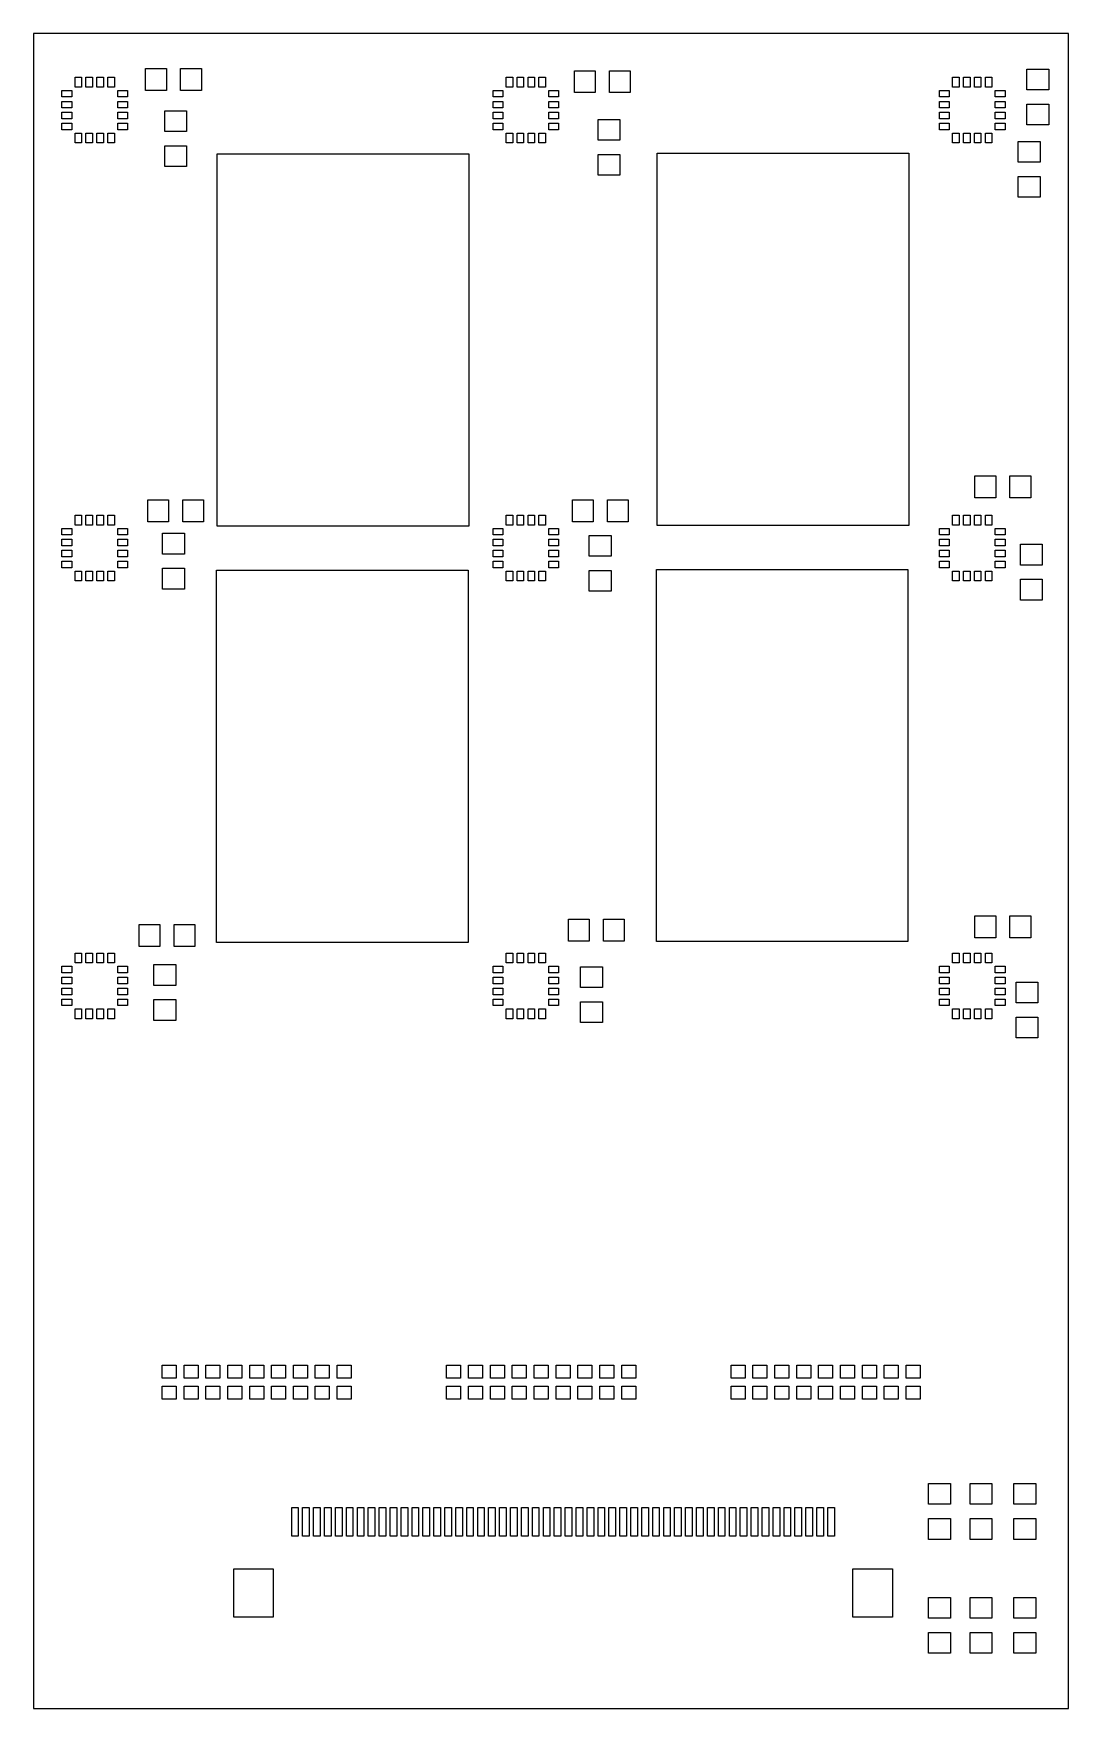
# Model space of a CAD drawing. Extents: x -24.2 to 23.1, y -4.9 to 71.6.
import ezdxf

# ---------------------------------------------------------------- set-up
doc = ezdxf.new("R2010")
doc.units = 0
for name, color, linetype in [('BG_CUTOUT', 85, 'CONTINUOUS'), ('BG_DESIGN_OUTLINE', 85, 'CONTINUOUS'), ('PIN_TOP', 80, 'CONTINUOUS')]:
    doc.layers.add(name, color=color, linetype=linetype)

msp = doc.modelspace()

# ---------------------------------------------------------------- linework, layer by layer
at = {"layer": 'BG_CUTOUT'}
for points in [[(-15.8, 49.1), (-15.8, 66.1), (-4.3, 66.1), (-4.3, 49.1)], [(4.295, 49.137), (4.295, 66.137), (15.795, 66.137), (15.795, 49.137)], [(-15.831, 30.09), (-15.831, 47.09), (-4.331, 47.09), (-4.331, 30.09)], [(4.264, 30.127), (4.264, 47.127), (15.764, 47.127), (15.764, 30.127)]]:
    msp.add_lwpolyline(points, close=True, dxfattribs=at)
at = {"layer": 'BG_DESIGN_OUTLINE'}
msp.add_lwpolyline([(-24.2, -4.9), (23.1, -4.9), (23.1, 71.6), (-24.2, 71.6)], close=True, dxfattribs=at)
at = {"layer": 'PIN_TOP'}
for points in [[(-18.125, 69), (-19.075, 69), (-19.075, 70), (-18.125, 70)], [(-16.525, 69), (-17.475, 69), (-17.475, 70), (-16.525, 70)], [(1.475, 68.9), (0.525, 68.9), (0.525, 69.9), (1.475, 69.9)], [(3.075, 68.9), (2.125, 68.9), (2.125, 69.9), (3.075, 69.9)], [(21.2, 69.025), (21.2, 69.975), (22.2, 69.975), (22.2, 69.025)], [(-22.9, 68.7), (-22.9, 69), (-22.45, 69), (-22.45, 68.7)], [(-22.3, 69.15), (-22.3, 69.6), (-22, 69.6), (-22, 69.15)], [(-21.8, 69.15), (-21.8, 69.6), (-21.5, 69.6), (-21.5, 69.15)], [(-21.3, 69.15), (-21.3, 69.6), (-21, 69.6), (-21, 69.15)], [(-20.8, 69.15), (-20.8, 69.6), (-20.5, 69.6), (-20.5, 69.15)], [(-20.35, 68.7), (-20.35, 69), (-19.9, 69), (-19.9, 68.7)], [(-3.2, 68.7), (-3.2, 69), (-2.75, 69), (-2.75, 68.7)], [(-2.6, 69.15), (-2.6, 69.6), (-2.3, 69.6), (-2.3, 69.15)], [(-2.1, 69.15), (-2.1, 69.6), (-1.8, 69.6), (-1.8, 69.15)], [(-1.6, 69.15), (-1.6, 69.6), (-1.3, 69.6), (-1.3, 69.15)], [(-1.1, 69.15), (-1.1, 69.6), (-0.8, 69.6), (-0.8, 69.15)], [(-0.65, 68.7), (-0.65, 69), (-0.2, 69), (-0.2, 68.7)], [(17.2, 68.7), (17.2, 69), (17.65, 69), (17.65, 68.7)], [(17.8, 69.15), (17.8, 69.6), (18.1, 69.6), (18.1, 69.15)], [(18.3, 69.15), (18.3, 69.6), (18.6, 69.6), (18.6, 69.15)], [(18.8, 69.15), (18.8, 69.6), (19.1, 69.6), (19.1, 69.15)], [(19.3, 69.15), (19.3, 69.6), (19.6, 69.6), (19.6, 69.15)], [(19.75, 68.7), (19.75, 69), (20.2, 69), (20.2, 68.7)], [(-22.9, 68.2), (-22.9, 68.5), (-22.45, 68.5), (-22.45, 68.2)], [(-20.35, 68.2), (-20.35, 68.5), (-19.9, 68.5), (-19.9, 68.2)], [(-3.2, 68.2), (-3.2, 68.5), (-2.75, 68.5), (-2.75, 68.2)], [(-0.65, 68.2), (-0.65, 68.5), (-0.2, 68.5), (-0.2, 68.2)], [(17.2, 68.2), (17.2, 68.5), (17.65, 68.5), (17.65, 68.2)], [(19.75, 68.2), (19.75, 68.5), (20.2, 68.5), (20.2, 68.2)], [(21.2, 67.425), (21.2, 68.375), (22.2, 68.375), (22.2, 67.425)], [(-22.9, 67.7), (-22.9, 68), (-22.45, 68), (-22.45, 67.7)], [(-22.9, 67.2), (-22.9, 67.5), (-22.45, 67.5), (-22.45, 67.2)], [(-20.35, 67.7), (-20.35, 68), (-19.9, 68), (-19.9, 67.7)], [(-20.35, 67.2), (-20.35, 67.5), (-19.9, 67.5), (-19.9, 67.2)], [(-18.2, 67.125), (-18.2, 68.075), (-17.2, 68.075), (-17.2, 67.125)], [(-3.2, 67.7), (-3.2, 68), (-2.75, 68), (-2.75, 67.7)], [(-3.2, 67.2), (-3.2, 67.5), (-2.75, 67.5), (-2.75, 67.2)], [(-0.65, 67.7), (-0.65, 68), (-0.2, 68), (-0.2, 67.7)], [(-0.65, 67.2), (-0.65, 67.5), (-0.2, 67.5), (-0.2, 67.2)], [(1.6, 66.725), (1.6, 67.675), (2.6, 67.675), (2.6, 66.725)], [(17.2, 67.7), (17.2, 68), (17.65, 68), (17.65, 67.7)], [(17.2, 67.2), (17.2, 67.5), (17.65, 67.5), (17.65, 67.2)], [(19.75, 67.7), (19.75, 68), (20.2, 68), (20.2, 67.7)], [(19.75, 67.2), (19.75, 67.5), (20.2, 67.5), (20.2, 67.2)], [(-22.3, 66.6), (-22.3, 67.05), (-22, 67.05), (-22, 66.6)], [(-21.8, 66.6), (-21.8, 67.05), (-21.5, 67.05), (-21.5, 66.6)], [(-21.3, 66.6), (-21.3, 67.05), (-21, 67.05), (-21, 66.6)], [(-20.8, 66.6), (-20.8, 67.05), (-20.5, 67.05), (-20.5, 66.6)], [(-2.6, 66.6), (-2.6, 67.05), (-2.3, 67.05), (-2.3, 66.6)], [(-2.1, 66.6), (-2.1, 67.05), (-1.8, 67.05), (-1.8, 66.6)], [(-1.6, 66.6), (-1.6, 67.05), (-1.3, 67.05), (-1.3, 66.6)], [(-1.1, 66.6), (-1.1, 67.05), (-0.8, 67.05), (-0.8, 66.6)], [(17.8, 66.6), (17.8, 67.05), (18.1, 67.05), (18.1, 66.6)], [(18.3, 66.6), (18.3, 67.05), (18.6, 67.05), (18.6, 66.6)], [(18.8, 66.6), (18.8, 67.05), (19.1, 67.05), (19.1, 66.6)], [(19.3, 66.6), (19.3, 67.05), (19.6, 67.05), (19.6, 66.6)], [(20.8, 65.725), (20.8, 66.675), (21.8, 66.675), (21.8, 65.725)], [(-18.2, 65.525), (-18.2, 66.475), (-17.2, 66.475), (-17.2, 65.525)], [(1.6, 65.125), (1.6, 66.075), (2.6, 66.075), (2.6, 65.125)], [(20.8, 64.125), (20.8, 65.075), (21.8, 65.075), (21.8, 64.125)], [(19.775, 50.4), (18.825, 50.4), (18.825, 51.4), (19.775, 51.4)], [(21.375, 50.4), (20.425, 50.4), (20.425, 51.4), (21.375, 51.4)], [(-18.025, 49.3), (-18.975, 49.3), (-18.975, 50.3), (-18.025, 50.3)], [(-16.425, 49.3), (-17.375, 49.3), (-17.375, 50.3), (-16.425, 50.3)], [(1.375, 49.3), (0.425, 49.3), (0.425, 50.3), (1.375, 50.3)], [(2.975, 49.3), (2.025, 49.3), (2.025, 50.3), (2.975, 50.3)], [(-22.9, 48.7), (-22.9, 49), (-22.45, 49), (-22.45, 48.7)], [(-22.3, 49.15), (-22.3, 49.6), (-22, 49.6), (-22, 49.15)], [(-21.8, 49.15), (-21.8, 49.6), (-21.5, 49.6), (-21.5, 49.15)], [(-21.3, 49.15), (-21.3, 49.6), (-21, 49.6), (-21, 49.15)], [(-20.8, 49.15), (-20.8, 49.6), (-20.5, 49.6), (-20.5, 49.15)], [(-20.35, 48.7), (-20.35, 49), (-19.9, 49), (-19.9, 48.7)], [(-3.2, 48.7), (-3.2, 49), (-2.75, 49), (-2.75, 48.7)], [(-2.6, 49.15), (-2.6, 49.6), (-2.3, 49.6), (-2.3, 49.15)], [(-2.1, 49.15), (-2.1, 49.6), (-1.8, 49.6), (-1.8, 49.15)], [(-1.6, 49.15), (-1.6, 49.6), (-1.3, 49.6), (-1.3, 49.15)], [(-1.1, 49.15), (-1.1, 49.6), (-0.8, 49.6), (-0.8, 49.15)], [(-0.65, 48.7), (-0.65, 49), (-0.2, 49), (-0.2, 48.7)], [(17.2, 48.7), (17.2, 49), (17.65, 49), (17.65, 48.7)], [(17.8, 49.15), (17.8, 49.6), (18.1, 49.6), (18.1, 49.15)], [(18.3, 49.15), (18.3, 49.6), (18.6, 49.6), (18.6, 49.15)], [(18.8, 49.15), (18.8, 49.6), (19.1, 49.6), (19.1, 49.15)], [(19.3, 49.15), (19.3, 49.6), (19.6, 49.6), (19.6, 49.15)], [(19.75, 48.7), (19.75, 49), (20.2, 49), (20.2, 48.7)], [(-22.9, 48.2), (-22.9, 48.5), (-22.45, 48.5), (-22.45, 48.2)], [(-20.35, 48.2), (-20.35, 48.5), (-19.9, 48.5), (-19.9, 48.2)], [(-18.3, 47.825), (-18.3, 48.775), (-17.3, 48.775), (-17.3, 47.825)], [(-3.2, 48.2), (-3.2, 48.5), (-2.75, 48.5), (-2.75, 48.2)], [(-0.65, 48.2), (-0.65, 48.5), (-0.2, 48.5), (-0.2, 48.2)], [(1.2, 47.725), (1.2, 48.675), (2.2, 48.675), (2.2, 47.725)], [(17.2, 48.2), (17.2, 48.5), (17.65, 48.5), (17.65, 48.2)], [(19.75, 48.2), (19.75, 48.5), (20.2, 48.5), (20.2, 48.2)], [(20.9, 47.325), (20.9, 48.275), (21.9, 48.275), (21.9, 47.325)], [(-22.9, 47.7), (-22.9, 48), (-22.45, 48), (-22.45, 47.7)], [(-22.9, 47.2), (-22.9, 47.5), (-22.45, 47.5), (-22.45, 47.2)], [(-20.35, 47.7), (-20.35, 48), (-19.9, 48), (-19.9, 47.7)], [(-20.35, 47.2), (-20.35, 47.5), (-19.9, 47.5), (-19.9, 47.2)], [(-3.2, 47.7), (-3.2, 48), (-2.75, 48), (-2.75, 47.7)], [(-3.2, 47.2), (-3.2, 47.5), (-2.75, 47.5), (-2.75, 47.2)], [(-0.65, 47.7), (-0.65, 48), (-0.2, 48), (-0.2, 47.7)], [(-0.65, 47.2), (-0.65, 47.5), (-0.2, 47.5), (-0.2, 47.2)], [(17.2, 47.7), (17.2, 48), (17.65, 48), (17.65, 47.7)], [(17.2, 47.2), (17.2, 47.5), (17.65, 47.5), (17.65, 47.2)], [(19.75, 47.7), (19.75, 48), (20.2, 48), (20.2, 47.7)], [(19.75, 47.2), (19.75, 47.5), (20.2, 47.5), (20.2, 47.2)], [(-22.3, 46.6), (-22.3, 47.05), (-22, 47.05), (-22, 46.6)], [(-21.8, 46.6), (-21.8, 47.05), (-21.5, 47.05), (-21.5, 46.6)], [(-21.3, 46.6), (-21.3, 47.05), (-21, 47.05), (-21, 46.6)], [(-20.8, 46.6), (-20.8, 47.05), (-20.5, 47.05), (-20.5, 46.6)], [(-18.3, 46.225), (-18.3, 47.175), (-17.3, 47.175), (-17.3, 46.225)], [(-2.6, 46.6), (-2.6, 47.05), (-2.3, 47.05), (-2.3, 46.6)], [(-2.1, 46.6), (-2.1, 47.05), (-1.8, 47.05), (-1.8, 46.6)], [(-1.6, 46.6), (-1.6, 47.05), (-1.3, 47.05), (-1.3, 46.6)], [(-1.1, 46.6), (-1.1, 47.05), (-0.8, 47.05), (-0.8, 46.6)], [(1.2, 46.125), (1.2, 47.075), (2.2, 47.075), (2.2, 46.125)], [(17.8, 46.6), (17.8, 47.05), (18.1, 47.05), (18.1, 46.6)], [(18.3, 46.6), (18.3, 47.05), (18.6, 47.05), (18.6, 46.6)], [(18.8, 46.6), (18.8, 47.05), (19.1, 47.05), (19.1, 46.6)], [(19.3, 46.6), (19.3, 47.05), (19.6, 47.05), (19.6, 46.6)], [(20.9, 45.725), (20.9, 46.675), (21.9, 46.675), (21.9, 45.725)], [(-18.425, 29.9), (-19.375, 29.9), (-19.375, 30.9), (-18.425, 30.9)], [(-16.825, 29.9), (-17.775, 29.9), (-17.775, 30.9), (-16.825, 30.9)], [(1.195, 30.15), (0.245, 30.15), (0.245, 31.15), (1.195, 31.15)], [(2.795, 30.15), (1.845, 30.15), (1.845, 31.15), (2.795, 31.15)], [(19.775, 30.3), (18.825, 30.3), (18.825, 31.3), (19.775, 31.3)], [(21.375, 30.3), (20.425, 30.3), (20.425, 31.3), (21.375, 31.3)], [(-22.3, 29.15), (-22.3, 29.6), (-22, 29.6), (-22, 29.15)], [(-21.8, 29.15), (-21.8, 29.6), (-21.5, 29.6), (-21.5, 29.15)], [(-21.3, 29.15), (-21.3, 29.6), (-21, 29.6), (-21, 29.15)], [(-20.8, 29.15), (-20.8, 29.6), (-20.5, 29.6), (-20.5, 29.15)], [(-18.7, 28.125), (-18.7, 29.075), (-17.7, 29.075), (-17.7, 28.125)], [(-2.6, 29.15), (-2.6, 29.6), (-2.3, 29.6), (-2.3, 29.15)], [(-2.1, 29.15), (-2.1, 29.6), (-1.8, 29.6), (-1.8, 29.15)], [(-1.6, 29.15), (-1.6, 29.6), (-1.3, 29.6), (-1.3, 29.15)], [(-1.1, 29.15), (-1.1, 29.6), (-0.8, 29.6), (-0.8, 29.15)], [(17.8, 29.15), (17.8, 29.6), (18.1, 29.6), (18.1, 29.15)], [(18.3, 29.15), (18.3, 29.6), (18.6, 29.6), (18.6, 29.15)], [(18.8, 29.15), (18.8, 29.6), (19.1, 29.6), (19.1, 29.15)], [(19.3, 29.15), (19.3, 29.6), (19.6, 29.6), (19.6, 29.15)], [(-22.9, 28.7), (-22.9, 29), (-22.45, 29), (-22.45, 28.7)], [(-22.9, 28.2), (-22.9, 28.5), (-22.45, 28.5), (-22.45, 28.2)], [(-20.35, 28.7), (-20.35, 29), (-19.9, 29), (-19.9, 28.7)], [(-20.35, 28.2), (-20.35, 28.5), (-19.9, 28.5), (-19.9, 28.2)], [(-3.2, 28.7), (-3.2, 29), (-2.75, 29), (-2.75, 28.7)], [(-3.2, 28.2), (-3.2, 28.5), (-2.75, 28.5), (-2.75, 28.2)], [(-0.65, 28.7), (-0.65, 29), (-0.2, 29), (-0.2, 28.7)], [(-0.65, 28.2), (-0.65, 28.5), (-0.2, 28.5), (-0.2, 28.2)], [(0.8, 28.025), (0.8, 28.975), (1.8, 28.975), (1.8, 28.025)], [(17.2, 28.7), (17.2, 29), (17.65, 29), (17.65, 28.7)], [(17.2, 28.2), (17.2, 28.5), (17.65, 28.5), (17.65, 28.2)], [(19.75, 28.7), (19.75, 29), (20.2, 29), (20.2, 28.7)], [(19.75, 28.2), (19.75, 28.5), (20.2, 28.5), (20.2, 28.2)], [(-22.9, 27.7), (-22.9, 28), (-22.45, 28), (-22.45, 27.7)], [(-20.35, 27.7), (-20.35, 28), (-19.9, 28), (-19.9, 27.7)], [(-3.2, 27.7), (-3.2, 28), (-2.75, 28), (-2.75, 27.7)], [(-0.65, 27.7), (-0.65, 28), (-0.2, 28), (-0.2, 27.7)], [(17.2, 27.7), (17.2, 28), (17.65, 28), (17.65, 27.7)], [(19.75, 27.7), (19.75, 28), (20.2, 28), (20.2, 27.7)], [(20.7, 27.325), (20.7, 28.275), (21.7, 28.275), (21.7, 27.325)], [(-22.9, 27.2), (-22.9, 27.5), (-22.45, 27.5), (-22.45, 27.2)], [(-22.3, 26.6), (-22.3, 27.05), (-22, 27.05), (-22, 26.6)], [(-21.8, 26.6), (-21.8, 27.05), (-21.5, 27.05), (-21.5, 26.6)], [(-21.3, 26.6), (-21.3, 27.05), (-21, 27.05), (-21, 26.6)], [(-20.8, 26.6), (-20.8, 27.05), (-20.5, 27.05), (-20.5, 26.6)], [(-20.35, 27.2), (-20.35, 27.5), (-19.9, 27.5), (-19.9, 27.2)], [(-18.7, 26.525), (-18.7, 27.475), (-17.7, 27.475), (-17.7, 26.525)], [(-3.2, 27.2), (-3.2, 27.5), (-2.75, 27.5), (-2.75, 27.2)], [(-2.6, 26.6), (-2.6, 27.05), (-2.3, 27.05), (-2.3, 26.6)], [(-2.1, 26.6), (-2.1, 27.05), (-1.8, 27.05), (-1.8, 26.6)], [(-1.6, 26.6), (-1.6, 27.05), (-1.3, 27.05), (-1.3, 26.6)], [(-1.1, 26.6), (-1.1, 27.05), (-0.8, 27.05), (-0.8, 26.6)], [(-0.65, 27.2), (-0.65, 27.5), (-0.2, 27.5), (-0.2, 27.2)], [(0.8, 26.425), (0.8, 27.375), (1.8, 27.375), (1.8, 26.425)], [(17.2, 27.2), (17.2, 27.5), (17.65, 27.5), (17.65, 27.2)], [(17.8, 26.6), (17.8, 27.05), (18.1, 27.05), (18.1, 26.6)], [(18.3, 26.6), (18.3, 27.05), (18.6, 27.05), (18.6, 26.6)], [(18.8, 26.6), (18.8, 27.05), (19.1, 27.05), (19.1, 26.6)], [(19.3, 26.6), (19.3, 27.05), (19.6, 27.05), (19.6, 26.6)], [(19.75, 27.2), (19.75, 27.5), (20.2, 27.5), (20.2, 27.2)], [(20.7, 25.725), (20.7, 26.675), (21.7, 26.675), (21.7, 25.725)], [(-18.32, 10.185), (-18.32, 10.775), (-17.68, 10.775), (-17.68, 10.185)], [(-17.32, 10.185), (-17.32, 10.775), (-16.68, 10.775), (-16.68, 10.185)], [(-16.32, 10.185), (-16.32, 10.775), (-15.68, 10.775), (-15.68, 10.185)], [(-15.32, 10.185), (-15.32, 10.775), (-14.68, 10.775), (-14.68, 10.185)], [(-14.32, 10.185), (-14.32, 10.775), (-13.68, 10.775), (-13.68, 10.185)], [(-13.32, 10.185), (-13.32, 10.775), (-12.68, 10.775), (-12.68, 10.185)], [(-12.32, 10.185), (-12.32, 10.775), (-11.68, 10.775), (-11.68, 10.185)], [(-11.32, 10.185), (-11.32, 10.775), (-10.68, 10.775), (-10.68, 10.185)], [(-10.32, 10.185), (-10.32, 10.775), (-9.68, 10.775), (-9.68, 10.185)], [(-5.32, 10.185), (-5.32, 10.775), (-4.68, 10.775), (-4.68, 10.185)], [(-4.32, 10.185), (-4.32, 10.775), (-3.68, 10.775), (-3.68, 10.185)], [(-3.32, 10.185), (-3.32, 10.775), (-2.68, 10.775), (-2.68, 10.185)], [(-2.32, 10.185), (-2.32, 10.775), (-1.68, 10.775), (-1.68, 10.185)], [(-1.32, 10.185), (-1.32, 10.775), (-0.68, 10.775), (-0.68, 10.185)], [(-0.32, 10.185), (-0.32, 10.775), (0.32, 10.775), (0.32, 10.185)], [(0.68, 10.185), (0.68, 10.775), (1.32, 10.775), (1.32, 10.185)], [(1.68, 10.185), (1.68, 10.775), (2.32, 10.775), (2.32, 10.185)], [(2.68, 10.185), (2.68, 10.775), (3.32, 10.775), (3.32, 10.185)], [(7.68, 10.185), (7.68, 10.775), (8.32, 10.775), (8.32, 10.185)], [(8.68, 10.185), (8.68, 10.775), (9.32, 10.775), (9.32, 10.185)], [(9.68, 10.185), (9.68, 10.775), (10.32, 10.775), (10.32, 10.185)], [(10.68, 10.185), (10.68, 10.775), (11.32, 10.775), (11.32, 10.185)], [(11.68, 10.185), (11.68, 10.775), (12.32, 10.775), (12.32, 10.185)], [(12.68, 10.185), (12.68, 10.775), (13.32, 10.775), (13.32, 10.185)], [(13.68, 10.185), (13.68, 10.775), (14.32, 10.775), (14.32, 10.185)], [(14.68, 10.185), (14.68, 10.775), (15.32, 10.775), (15.32, 10.185)], [(15.68, 10.185), (15.68, 10.775), (16.32, 10.775), (16.32, 10.185)], [(-18.32, 9.225), (-18.32, 9.815), (-17.68, 9.815), (-17.68, 9.225)], [(-17.32, 9.225), (-17.32, 9.815), (-16.68, 9.815), (-16.68, 9.225)], [(-16.32, 9.225), (-16.32, 9.815), (-15.68, 9.815), (-15.68, 9.225)], [(-15.32, 9.225), (-15.32, 9.815), (-14.68, 9.815), (-14.68, 9.225)], [(-14.32, 9.225), (-14.32, 9.815), (-13.68, 9.815), (-13.68, 9.225)], [(-13.32, 9.225), (-13.32, 9.815), (-12.68, 9.815), (-12.68, 9.225)], [(-12.32, 9.225), (-12.32, 9.815), (-11.68, 9.815), (-11.68, 9.225)], [(-11.32, 9.225), (-11.32, 9.815), (-10.68, 9.815), (-10.68, 9.225)], [(-10.32, 9.225), (-10.32, 9.815), (-9.68, 9.815), (-9.68, 9.225)], [(-5.32, 9.225), (-5.32, 9.815), (-4.68, 9.815), (-4.68, 9.225)], [(-4.32, 9.225), (-4.32, 9.815), (-3.68, 9.815), (-3.68, 9.225)], [(-3.32, 9.225), (-3.32, 9.815), (-2.68, 9.815), (-2.68, 9.225)], [(-2.32, 9.225), (-2.32, 9.815), (-1.68, 9.815), (-1.68, 9.225)], [(-1.32, 9.225), (-1.32, 9.815), (-0.68, 9.815), (-0.68, 9.225)], [(-0.32, 9.225), (-0.32, 9.815), (0.32, 9.815), (0.32, 9.225)], [(0.68, 9.225), (0.68, 9.815), (1.32, 9.815), (1.32, 9.225)], [(1.68, 9.225), (1.68, 9.815), (2.32, 9.815), (2.32, 9.225)], [(2.68, 9.225), (2.68, 9.815), (3.32, 9.815), (3.32, 9.225)], [(7.68, 9.225), (7.68, 9.815), (8.32, 9.815), (8.32, 9.225)], [(8.68, 9.225), (8.68, 9.815), (9.32, 9.815), (9.32, 9.225)], [(9.68, 9.225), (9.68, 9.815), (10.32, 9.815), (10.32, 9.225)], [(10.68, 9.225), (10.68, 9.815), (11.32, 9.815), (11.32, 9.225)], [(11.68, 9.225), (11.68, 9.815), (12.32, 9.815), (12.32, 9.225)], [(12.68, 9.225), (12.68, 9.815), (13.32, 9.815), (13.32, 9.225)], [(13.68, 9.225), (13.68, 9.815), (14.32, 9.815), (14.32, 9.225)], [(14.68, 9.225), (14.68, 9.815), (15.32, 9.815), (15.32, 9.225)], [(15.68, 9.225), (15.68, 9.815), (16.32, 9.815), (16.32, 9.225)], [(16.7, 4.425), (16.7, 5.375), (17.7, 5.375), (17.7, 4.425)], [(18.6, 4.425), (18.6, 5.375), (19.6, 5.375), (19.6, 4.425)], [(20.6, 4.425), (20.6, 5.375), (21.6, 5.375), (21.6, 4.425)], [(-12.4, 2.975), (-12.4, 4.275), (-12.1, 4.275), (-12.1, 2.975)], [(-11.9, 2.975), (-11.9, 4.275), (-11.6, 4.275), (-11.6, 2.975)], [(-11.4, 2.975), (-11.4, 4.275), (-11.1, 4.275), (-11.1, 2.975)], [(-10.9, 2.975), (-10.9, 4.275), (-10.6, 4.275), (-10.6, 2.975)], [(-10.4, 2.975), (-10.4, 4.275), (-10.1, 4.275), (-10.1, 2.975)], [(-9.9, 2.975), (-9.9, 4.275), (-9.6, 4.275), (-9.6, 2.975)], [(-9.4, 2.975), (-9.4, 4.275), (-9.1, 4.275), (-9.1, 2.975)], [(-8.9, 2.975), (-8.9, 4.275), (-8.6, 4.275), (-8.6, 2.975)], [(-8.4, 2.975), (-8.4, 4.275), (-8.1, 4.275), (-8.1, 2.975)], [(-7.9, 2.975), (-7.9, 4.275), (-7.6, 4.275), (-7.6, 2.975)], [(-7.4, 2.975), (-7.4, 4.275), (-7.1, 4.275), (-7.1, 2.975)], [(-6.9, 2.975), (-6.9, 4.275), (-6.6, 4.275), (-6.6, 2.975)], [(-6.4, 2.975), (-6.4, 4.275), (-6.1, 4.275), (-6.1, 2.975)], [(-5.9, 2.975), (-5.9, 4.275), (-5.6, 4.275), (-5.6, 2.975)], [(-5.4, 2.975), (-5.4, 4.275), (-5.1, 4.275), (-5.1, 2.975)], [(-4.9, 2.975), (-4.9, 4.275), (-4.6, 4.275), (-4.6, 2.975)], [(-4.4, 2.975), (-4.4, 4.275), (-4.1, 4.275), (-4.1, 2.975)], [(-3.9, 2.975), (-3.9, 4.275), (-3.6, 4.275), (-3.6, 2.975)], [(-3.4, 2.975), (-3.4, 4.275), (-3.1, 4.275), (-3.1, 2.975)], [(-2.9, 2.975), (-2.9, 4.275), (-2.6, 4.275), (-2.6, 2.975)], [(-2.4, 2.975), (-2.4, 4.275), (-2.1, 4.275), (-2.1, 2.975)], [(-1.9, 2.975), (-1.9, 4.275), (-1.6, 4.275), (-1.6, 2.975)], [(-1.4, 2.975), (-1.4, 4.275), (-1.1, 4.275), (-1.1, 2.975)], [(-0.9, 2.975), (-0.9, 4.275), (-0.6, 4.275), (-0.6, 2.975)], [(-0.4, 2.975), (-0.4, 4.275), (-0.1, 4.275), (-0.1, 2.975)], [(0.1, 2.975), (0.1, 4.275), (0.4, 4.275), (0.4, 2.975)], [(0.6, 2.975), (0.6, 4.275), (0.9, 4.275), (0.9, 2.975)], [(1.1, 2.975), (1.1, 4.275), (1.4, 4.275), (1.4, 2.975)], [(1.6, 2.975), (1.6, 4.275), (1.9, 4.275), (1.9, 2.975)], [(2.1, 2.975), (2.1, 4.275), (2.4, 4.275), (2.4, 2.975)], [(2.6, 2.975), (2.6, 4.275), (2.9, 4.275), (2.9, 2.975)], [(3.1, 2.975), (3.1, 4.275), (3.4, 4.275), (3.4, 2.975)], [(3.6, 2.975), (3.6, 4.275), (3.9, 4.275), (3.9, 2.975)], [(4.1, 2.975), (4.1, 4.275), (4.4, 4.275), (4.4, 2.975)], [(4.6, 2.975), (4.6, 4.275), (4.9, 4.275), (4.9, 2.975)], [(5.1, 2.975), (5.1, 4.275), (5.4, 4.275), (5.4, 2.975)], [(5.6, 2.975), (5.6, 4.275), (5.9, 4.275), (5.9, 2.975)], [(6.1, 2.975), (6.1, 4.275), (6.4, 4.275), (6.4, 2.975)], [(6.6, 2.975), (6.6, 4.275), (6.9, 4.275), (6.9, 2.975)], [(7.1, 2.975), (7.1, 4.275), (7.4, 4.275), (7.4, 2.975)], [(7.6, 2.975), (7.6, 4.275), (7.9, 4.275), (7.9, 2.975)], [(8.1, 2.975), (8.1, 4.275), (8.4, 4.275), (8.4, 2.975)], [(8.6, 2.975), (8.6, 4.275), (8.9, 4.275), (8.9, 2.975)], [(9.1, 2.975), (9.1, 4.275), (9.4, 4.275), (9.4, 2.975)], [(9.6, 2.975), (9.6, 4.275), (9.9, 4.275), (9.9, 2.975)], [(10.1, 2.975), (10.1, 4.275), (10.4, 4.275), (10.4, 2.975)], [(10.6, 2.975), (10.6, 4.275), (10.9, 4.275), (10.9, 2.975)], [(11.1, 2.975), (11.1, 4.275), (11.4, 4.275), (11.4, 2.975)], [(11.6, 2.975), (11.6, 4.275), (11.9, 4.275), (11.9, 2.975)], [(12.1, 2.975), (12.1, 4.275), (12.4, 4.275), (12.4, 2.975)], [(16.7, 2.825), (16.7, 3.775), (17.7, 3.775), (17.7, 2.825)], [(18.6, 2.825), (18.6, 3.775), (19.6, 3.775), (19.6, 2.825)], [(20.6, 2.825), (20.6, 3.775), (21.6, 3.775), (21.6, 2.825)], [(-15.05, -0.725), (-15.05, 1.475), (-13.25, 1.475), (-13.25, -0.725)], [(13.25, -0.725), (13.25, 1.475), (15.05, 1.475), (15.05, -0.725)], [(16.7, -0.775), (16.7, 0.175), (17.7, 0.175), (17.7, -0.775)], [(18.6, -0.775), (18.6, 0.175), (19.6, 0.175), (19.6, -0.775)], [(20.6, -0.775), (20.6, 0.175), (21.6, 0.175), (21.6, -0.775)], [(16.7, -2.375), (16.7, -1.425), (17.7, -1.425), (17.7, -2.375)], [(18.6, -2.375), (18.6, -1.425), (19.6, -1.425), (19.6, -2.375)], [(20.6, -2.375), (20.6, -1.425), (21.6, -1.425), (21.6, -2.375)]]:
    msp.add_lwpolyline(points, close=True, dxfattribs=at)

doc.saveas('drawing.dxf')
